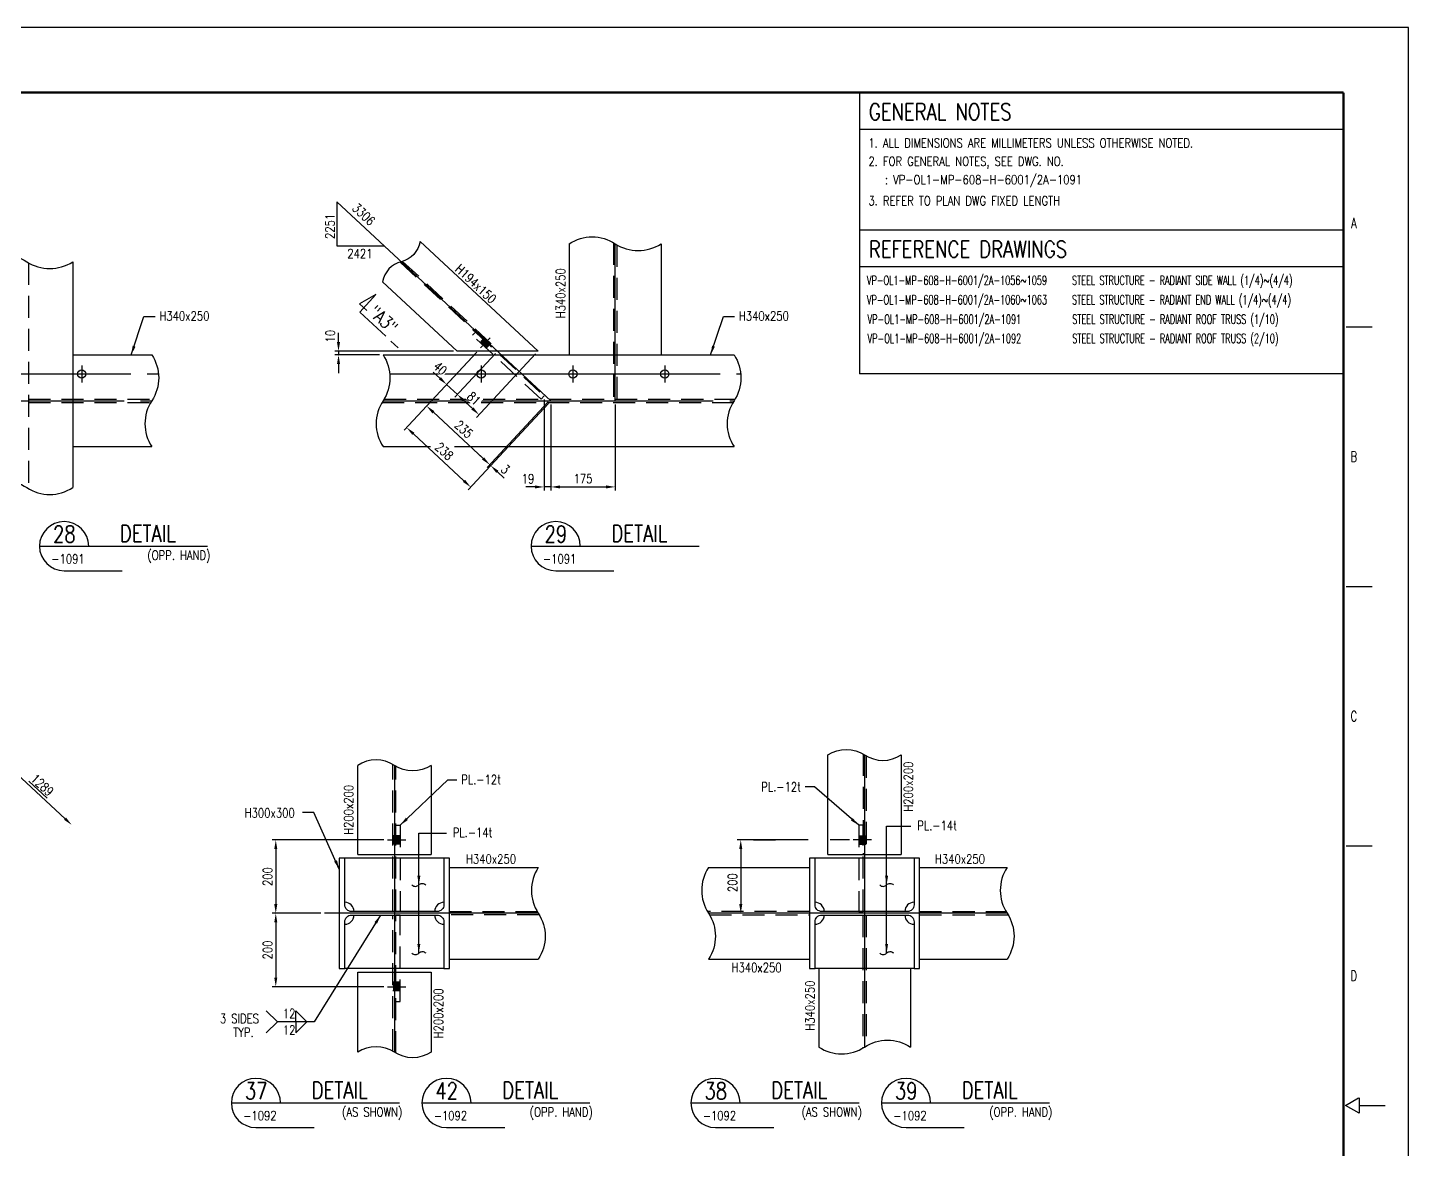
# Model space of a CAD drawing. Header units: millimetres. Extents: x 0 to 232280, y -26939 to 23794.
# Drawn here: x 104566 to 108328, y -24017 to -20961 of the extents above; entities that cross this region are included whole.
import ezdxf
from ezdxf.enums import TextEntityAlignment as Align

# ---------------------------------------------------------------- set-up
doc = ezdxf.new("R2010")
doc.units = ezdxf.units.MM
doc.header["$LTSCALE"] = 30
doc.linetypes.add('JNK-CENTER', pattern=[34, 30, -1.5, 1, -1.5])
doc.linetypes.add('JNK-HIDDEN', pattern=[3, 2, -1])
for name, color, linetype in [('CEN-R', 1, 'JNK-CENTER'), ('CON-C', 4, 'Continuous'), ('CON-G', 3, 'Continuous'), ('CON-W', 7, 'Continuous'), ('CON-Y', 2, 'Continuous'), ('Dim-W', 7, 'Continuous'), ('HID-Y', 2, 'JNK-HIDDEN'), ('STL-OBJT', 7, 'Continuous'), ('TXT-C', 4, 'Continuous'), ('TXT-Y', 2, 'Continuous'), ('TXTT-C', 4, 'Continuous')]:
    doc.layers.add(name, color=color, linetype=linetype)
doc.styles.add('ROMANS', font='ROMANS.shx', dxfattribs={"width": 0.8})
doc.styles.add('SIMPLEX', font='simplex.shx', dxfattribs={"width": 0.8})
doc.dimstyles.new('DIM10', dxfattribs={"dimscale": 10, "dimtxt": 2.5, "dimasz": 2.5, "dimexe": 1, "dimexo": 1, "dimgap": 1, "dimtad": 1, "dimdec": 0, "dimdsep": 46, "dimtxsty": 'SIMPLEX', "dimcen": 0, "dimclrt": 2, "dimadec": 1, "dimazin": 2, "dimtfac": 1, "dimtdec": 0, "dimtix": 1, "dimtmove": 2, "dimatfit": 0, "dimfxl": 0.18, "dimtolj": 1, "dimtzin": 0, "dimarcsym": 0})
doc.dimstyles.new('DIM40', dxfattribs={"dimscale": 40, "dimtxt": 2.5, "dimasz": 2.5, "dimexe": 1, "dimexo": 1, "dimgap": 1, "dimtad": 1, "dimdec": 0, "dimdsep": 46, "dimtxsty": 'SIMPLEX', "dimcen": 0, "dimclrd": 7, "dimclre": 7, "dimclrt": 2, "dimadec": 1, "dimazin": 2, "dimtfac": 1, "dimtdec": 0, "dimtix": 1, "dimtmove": 2, "dimatfit": 2, "dimfxl": 1, "dimtolj": 1, "dimtzin": 0, "dimarcsym": 1})

# ---------------------------------------------------------------- blocks, each defined once
blk = doc.blocks.new('TITLE')
at = {"color": 7}
for p, q in [((841, 594.85), (0, 594.85)), ((841, 0), (841, 594.85)), ((824.02, 513.34), (831.1, 513.34)), ((824.02, 442.6), (831.1, 442.6)), ((824.02, 371.87), (831.1, 371.87)), ((823.88, 301.14), (827.42, 303.26)), ((827.56, 299.02), (823.88, 301.14)), ((827.56, 303.26), (827.56, 299.02)), ((827.56, 301.14), (834.63, 301.14))]:
    blk.add_line(p, q, dxfattribs=at)
at = {"color": 7, "const_width": 0.707}
for points in [[(823.32, 577.17), (27.94, 577.17)], [(823.32, 17.33), (823.32, 577.17)]]:
    blk.add_lwpolyline(points, dxfattribs=at)
at = {"color": 7, "style": 'ROMANS', "width": 0.7}
for s, p in [('A', (826.15, 541.63)), ('B', (826.15, 477.97)), ('C', (826.15, 407.24)), ('D', (826.15, 336.51))]:
    blk.add_text(s, height=2.83, dxfattribs=at).set_placement(p, align=Align.MIDDLE)
blk = doc.blocks.new('SECTITLE')
at = {"layer": 'CON-G'}
for p, q in [((-1.7, 0), (44.1, 0)), ((5, -6.7), (20.86, -6.7))]:
    blk.add_line(p, q, dxfattribs=at)
blk.add_arc((5, 0), 6.7, 0, 270, dxfattribs=at)
at = {"layer": 'CON-C', "style": 'SIMPLEX', "width": 0.8}
for tag, p in [('A', (5.06, 1.04)), ('ELEVATION', (27.83, 1.22))]:
    blk.add_attdef(tag, text='', height=4.5, dxfattribs=at).set_placement(p, align=Align.CENTER)
at = {"layer": 'CON-Y', "style": 'SIMPLEX', "width": 0.8}
blk.add_attdef('H0000-0000', (1.54, -4.72), '', height=2.5, dxfattribs=at)
blk.add_attdef('SCALE', text='', height=2.5, dxfattribs=at).set_placement((44.9, -3.72), align=Align.RIGHT)
blk = doc.blocks.new('SECMARK2')
at = {"layer": 'CON-C'}
blk.add_line((0, 0), (-2.72, 0), dxfattribs=at)
blk.add_lwpolyline([(-4.67, 0), (-14.32, 0), (-14.32, 6.51), (-15.93, 1.64), (-13.23, 1.64)], dxfattribs=at)
at = {"layer": 'CON-C', "style": 'SIMPLEX', "width": 0.8}
blk.add_attdef('TAG', (-12.98, 1.18), '', height=3.5, dxfattribs=at)
blk = doc.blocks.new('*D3680')
at = {"layer": 'DEFPOINTS', "color": 0, "transparency": 16777216}
for p in [(105796.4, -21837.2), (105847.5, -21841.1), (105736.5, -21960.4)]:
    blk.add_point(p, dxfattribs=at)
at = {"layer": 'Dim-W', "color": 7, "linetype": 'ByBlock', "lineweight": -2, "transparency": 16777216}
for p, q in [((105789.6, -21844.6), (105700.4, -21940.5)), ((105840.7, -21848.4), (105729.7, -21967.7)), ((105688.9, -21916.1), (105670.6, -21899.1)), ((105707.2, -21933.2), (105736.5, -21960.4)), ((105754.8, -21977.4), (105773.2, -21994.4))]:
    blk.add_line(p, q, dxfattribs=at)
at = {"layer": 'Dim-W', "color": 7, "transparency": 16777216}
blk.add_solid([(105757.7, -21974.4), (105752, -21980.5), (105736.5, -21960.4)], dxfattribs=at)
at = {"layer": 'Dim-W', "color": 2, "transparency": 16777216, "insert": (105689.8, -21888.7), "char_height": 25, "attachment_point": 5, "rotation": 317.0839, "style": 'SIMPLEX', "bg_fill": 3, "box_fill_scale": 1.1, "bg_fill_color": 256, "bg_fill_true_color": 13158600, "bg_fill_transparency": 0}
blk.add_mtext('\\A1;40', dxfattribs=at)
at = {"layer": 'Dim-W', "color": 7, "transparency": 16777216}
blk.add_solid([(105691.8, -21913.1), (105686.1, -21919.2), (105707.2, -21933.2)], dxfattribs=at)
blk = doc.blocks.new('*D3681')
at = {"layer": 'DEFPOINTS', "color": 0, "transparency": 16777216}
for p in [(105956.4, -21842.4), (105736.5, -21960.4), (105795.6, -22015.3)]:
    blk.add_point(p, dxfattribs=at)
at = {"layer": 'Dim-W', "color": 7, "linetype": 'ByBlock', "lineweight": -2, "transparency": 16777216}
for p, q in [((105949.6, -21849.8), (105788.8, -22022.7)), ((105729.7, -21967.7), (105729.7, -21967.7)), ((105754.8, -21977.4), (105777.3, -21998.3))]:
    blk.add_line(p, q, dxfattribs=at)
at = {"layer": 'Dim-W', "color": 7, "transparency": 16777216}
for points in [[(105757.7, -21974.4), (105752, -21980.5), (105736.5, -21960.4)], [(105780.1, -21995.3), (105774.5, -22001.4), (105795.6, -22015.3)]]:
    blk.add_solid(points, dxfattribs=at)
at = {"layer": 'Dim-W', "color": 2, "transparency": 16777216, "insert": (105781.4, -21971.4), "char_height": 25, "attachment_point": 5, "rotation": 317.0839, "style": 'SIMPLEX', "bg_fill": 3, "box_fill_scale": 1.1, "bg_fill_color": 256, "bg_fill_true_color": 13158600, "bg_fill_transparency": 0}
blk.add_mtext('\\A1;81', dxfattribs=at)
blk = doc.blocks.new('*D3682')
at = {"layer": 'DEFPOINTS', "color": 0, "transparency": 16777216}
for p in [(105796.4, -21837.2), (105991.4, -21977.4), (105772.8, -22212.6)]:
    blk.add_point(p, dxfattribs=at)
at = {"layer": 'Dim-W', "color": 7, "linetype": 'ByBlock', "lineweight": -2, "transparency": 16777216}
for p, q in [((105789.6, -21844.6), (105591.5, -22057.7)), ((105984.6, -21984.8), (105766, -22219.9)), ((105616.6, -22067.4), (105754.5, -22195.6))]:
    blk.add_line(p, q, dxfattribs=at)
at = {"layer": 'Dim-W', "color": 7, "transparency": 16777216}
for points in [[(105619.4, -22064.3), (105613.8, -22070.4), (105598.3, -22050.3)], [(105757.3, -22192.5), (105751.6, -22198.6), (105772.8, -22212.6)]]:
    blk.add_solid(points, dxfattribs=at)
at = {"layer": 'Dim-W', "color": 2, "transparency": 16777216, "insert": (105700.9, -22115), "char_height": 25, "attachment_point": 5, "rotation": 317.0839, "style": 'SIMPLEX', "bg_fill": 3, "box_fill_scale": 1.1, "bg_fill_color": 256, "bg_fill_true_color": 13158600, "bg_fill_transparency": 0}
blk.add_mtext('\\A1;238', dxfattribs=at)
blk = doc.blocks.new('*D3683')
at = {"layer": 'DEFPOINTS', "color": 0, "transparency": 16777216}
for p in [(105652.8, -21991.8), (105991, -21972.9), (105824.8, -22151.7)]:
    blk.add_point(p, dxfattribs=at)
at = {"layer": 'Dim-W', "color": 7, "linetype": 'ByBlock', "lineweight": -2, "transparency": 16777216}
for p, q in [((105646, -21999.1), (105646, -21999.1)), ((105984.2, -21980.3), (105818, -22159)), ((105671.1, -22008.8), (105806.5, -22134.7))]:
    blk.add_line(p, q, dxfattribs=at)
at = {"layer": 'Dim-W', "color": 7, "transparency": 16777216}
for points in [[(105673.9, -22005.7), (105668.2, -22011.8), (105652.8, -21991.8)], [(105809.3, -22131.6), (105803.6, -22137.7), (105824.8, -22151.7)]]:
    blk.add_solid(points, dxfattribs=at)
at = {"layer": 'Dim-W', "color": 2, "transparency": 16777216, "insert": (105754.1, -22055.2), "char_height": 25, "attachment_point": 5, "rotation": 317.0839, "style": 'SIMPLEX', "bg_fill": 3, "box_fill_scale": 1.1, "bg_fill_color": 256, "bg_fill_true_color": 13158600, "bg_fill_transparency": 0}
blk.add_mtext('\\A1;235', dxfattribs=at)
blk = doc.blocks.new('*D3684')
at = {"layer": 'DEFPOINTS', "color": 0, "transparency": 16777216}
for p in [(105824.8, -22151.7), (105827.3, -22154), (105827.3, -22154)]:
    blk.add_point(p, dxfattribs=at)
at = {"layer": 'Dim-W', "color": 7, "linetype": 'ByBlock', "lineweight": -2, "transparency": 16777216}
for p, q in [((105806.5, -22134.7), (105788.2, -22117.6)), ((105824.8, -22151.7), (105827.3, -22154)), ((105818, -22159), (105818, -22159)), ((105820.5, -22161.3), (105820.5, -22161.3)), ((105845.6, -22171), (105863.9, -22188))]:
    blk.add_line(p, q, dxfattribs=at)
at = {"layer": 'Dim-W', "color": 7, "transparency": 16777216}
blk.add_solid([(105809.3, -22131.6), (105803.6, -22137.7), (105824.8, -22151.7)], dxfattribs=at)
at = {"layer": 'Dim-W', "color": 2, "transparency": 16777216, "insert": (105867.5, -22164.3), "char_height": 25, "attachment_point": 5, "rotation": 317.0839, "style": 'SIMPLEX', "bg_fill": 3, "box_fill_scale": 1.1, "bg_fill_color": 256, "bg_fill_true_color": 13158600, "bg_fill_transparency": 0}
blk.add_mtext('\\A1;3', dxfattribs=at)
at = {"layer": 'Dim-W', "color": 7, "transparency": 16777216}
blk.add_solid([(105848.4, -22168), (105842.7, -22174.1), (105827.3, -22154)], dxfattribs=at)
blk = doc.blocks.new('*D3685')
at = {"layer": 'DEFPOINTS', "color": 0, "transparency": 16777216}
for p in [(105991.4, -21977.4), (106166.4, -21977.4), (106166.4, -22212.2)]:
    blk.add_point(p, dxfattribs=at)
at = {"layer": 'Dim-W', "color": 7, "linetype": 'ByBlock', "lineweight": -2, "transparency": 16777216}
for p, q in [((105991.4, -21987.4), (105991.4, -22222.2)), ((106166.4, -21987.4), (106166.4, -22222.2)), ((106016.4, -22212.2), (106141.4, -22212.2))]:
    blk.add_line(p, q, dxfattribs=at)
at = {"layer": 'Dim-W', "color": 7, "transparency": 16777216}
for points in [[(106016.4, -22208), (106016.4, -22216.3), (105991.4, -22212.2)], [(106141.4, -22208), (106141.4, -22216.3), (106166.4, -22212.2)]]:
    blk.add_solid(points, dxfattribs=at)
at = {"layer": 'Dim-W', "color": 2, "transparency": 16777216, "insert": (106078.9, -22189.7), "char_height": 25, "attachment_point": 5, "style": 'SIMPLEX', "bg_fill": 3, "box_fill_scale": 1.1, "bg_fill_color": 256, "bg_fill_true_color": 13158600, "bg_fill_transparency": 0}
blk.add_mtext('\\A1;175', dxfattribs=at)
blk = doc.blocks.new('*D3686')
at = {"layer": 'DEFPOINTS', "color": 0, "transparency": 16777216}
for p in [(105972.7, -21964.2), (105972.7, -22212.2), (105991.4, -22212.2)]:
    blk.add_point(p, dxfattribs=at)
at = {"layer": 'Dim-W', "color": 7, "linetype": 'ByBlock', "lineweight": -2, "transparency": 16777216}
for p, q in [((105972.7, -21974.2), (105972.7, -22222.2)), ((105947.7, -22212.2), (105922.7, -22212.2)), ((105991.4, -22212.2), (105972.7, -22212.2)), ((106016.4, -22212.2), (106041.4, -22212.2))]:
    blk.add_line(p, q, dxfattribs=at)
at = {"layer": 'Dim-W', "color": 7, "transparency": 16777216}
blk.add_solid([(106016.4, -22208), (106016.4, -22216.3), (105991.4, -22212.2)], dxfattribs=at)
at = {"layer": 'Dim-W', "color": 2, "transparency": 16777216, "insert": (105929, -22190), "char_height": 25, "attachment_point": 5, "style": 'SIMPLEX', "bg_fill": 3, "box_fill_scale": 1.1, "bg_fill_color": 256, "bg_fill_true_color": 13158600, "bg_fill_transparency": 0}
blk.add_mtext('\\A1;19', dxfattribs=at)
at = {"layer": 'Dim-W', "color": 7, "transparency": 16777216}
blk.add_solid([(105947.7, -22208), (105947.7, -22216.3), (105972.7, -22212.2)], dxfattribs=at)
blk = doc.blocks.new('*D3615')
at = {"layer": 'DEFPOINTS', "color": 0, "transparency": 16777216}
for p in [(104491.3, -22952.4), (104685.7, -23133.2), (104685.7, -23133.2)]:
    blk.add_point(p, dxfattribs=at)
at = {"layer": 'Dim-W', "color": 0, "lineweight": -2, "transparency": 16777216}
for p, q in [((104498.1, -22945.1), (104498.1, -22945.1)), ((104509.6, -22969.4), (104667.4, -23116.2)), ((104678.9, -23140.5), (104678.9, -23140.5))]:
    blk.add_line(p, q, dxfattribs=at)
at = {"layer": 'Dim-W', "color": 0, "transparency": 16777216}
for points in [[(104512.5, -22966.4), (104506.8, -22972.5), (104491.3, -22952.4)], [(104670.3, -23113.1), (104664.6, -23119.2), (104685.7, -23133.2)]]:
    blk.add_solid(points, dxfattribs=at)
at = {"layer": 'Dim-W', "color": 2, "transparency": 16777216, "insert": (104605.6, -23024.5), "char_height": 25, "attachment_point": 5, "rotation": 317.0839, "style": 'SIMPLEX', "bg_fill": 3, "box_fill_scale": 1.1, "bg_fill_color": 256, "bg_fill_true_color": 13158600, "bg_fill_transparency": 0}
blk.add_mtext('\\A1;{\\L1289}', dxfattribs=at)
blk = doc.blocks.new('*D3604')
at = {"layer": 'DEFPOINTS', "color": 0, "transparency": 16777216}
for p in [(105412.6, -21852.4), (105533.9, -21852.4), (105736.1, -21842.4)]:
    blk.add_point(p, dxfattribs=at)
at = {"layer": 'Dim-W', "color": 0, "lineweight": -2, "transparency": 16777216}
for p, q in [((105412.6, -21817.4), (105412.6, -21792.4)), ((105726.1, -21842.4), (105402.6, -21842.4)), ((105523.9, -21852.4), (105402.6, -21852.4)), ((105412.6, -21842.4), (105412.6, -21852.4)), ((105412.6, -21877.4), (105412.6, -21902.4))]:
    blk.add_line(p, q, dxfattribs=at)
at = {"layer": 'Dim-W', "color": 0, "transparency": 16777216}
blk.add_solid([(105408.4, -21877.4), (105416.8, -21877.4), (105412.6, -21852.4)], dxfattribs=at)
at = {"layer": 'Dim-W', "color": 2, "transparency": 16777216, "insert": (105390.1, -21801.4), "char_height": 25, "attachment_point": 5, "rotation": 90, "style": 'SIMPLEX', "bg_fill": 3, "box_fill_scale": 1.1, "bg_fill_color": 256, "bg_fill_true_color": 13158600, "bg_fill_transparency": 0}
blk.add_mtext('\\A1;10', dxfattribs=at)
at = {"layer": 'Dim-W', "color": 0, "transparency": 16777216}
blk.add_solid([(105408.4, -21817.4), (105416.8, -21817.4), (105412.6, -21842.4)], dxfattribs=at)
blk = doc.blocks.new('*D3606')
at = {"layer": 'DEFPOINTS', "color": 0, "transparency": 16777216}
for p in [(105545.8, -23173.9), (105241.7, -23373.9), (105374.8, -23373.9)]:
    blk.add_point(p, dxfattribs=at)
at = {"layer": 'Dim-W', "color": 0, "lineweight": -2, "transparency": 16777216}
for p, q in [((105535.8, -23173.9), (105231.7, -23173.9)), ((105241.7, -23198.9), (105241.7, -23348.9)), ((105364.8, -23373.9), (105231.7, -23373.9))]:
    blk.add_line(p, q, dxfattribs=at)
at = {"layer": 'Dim-W', "color": 0, "transparency": 16777216}
for points in [[(105237.5, -23198.9), (105245.8, -23198.9), (105241.7, -23173.9)], [(105237.5, -23348.9), (105245.8, -23348.9), (105241.7, -23373.9)]]:
    blk.add_solid(points, dxfattribs=at)
at = {"layer": 'Dim-W', "color": 2, "transparency": 16777216, "insert": (105219.2, -23273.9), "char_height": 25, "attachment_point": 5, "rotation": 90, "style": 'SIMPLEX', "bg_fill": 3, "box_fill_scale": 1.1, "bg_fill_color": 256, "bg_fill_true_color": 13158600, "bg_fill_transparency": 0}
blk.add_mtext('\\A1;200', dxfattribs=at)
blk = doc.blocks.new('*D3607')
at = {"layer": 'DEFPOINTS', "color": 0, "transparency": 16777216}
for p in [(105241.7, -23373.9), (105241.7, -23573.9), (105545.8, -23573.9)]:
    blk.add_point(p, dxfattribs=at)
at = {"layer": 'Dim-W', "color": 0, "lineweight": -2, "transparency": 16777216}
for p, q in [((105241.7, -23398.9), (105241.7, -23548.9)), ((105535.8, -23573.9), (105231.7, -23573.9))]:
    blk.add_line(p, q, dxfattribs=at)
at = {"layer": 'Dim-W', "color": 0, "transparency": 16777216}
for points in [[(105237.5, -23398.9), (105245.8, -23398.9), (105241.7, -23373.9)], [(105237.5, -23548.9), (105245.8, -23548.9), (105241.7, -23573.9)]]:
    blk.add_solid(points, dxfattribs=at)
at = {"layer": 'Dim-W', "color": 2, "transparency": 16777216, "insert": (105219.2, -23473.9), "char_height": 25, "attachment_point": 5, "rotation": 90, "style": 'SIMPLEX', "bg_fill": 3, "box_fill_scale": 1.1, "bg_fill_color": 256, "bg_fill_true_color": 13158600, "bg_fill_transparency": 0}
blk.add_mtext('\\A1;200', dxfattribs=at)
blk = doc.blocks.new('*D3700')
at = {"layer": 'DEFPOINTS', "color": 0, "transparency": 16777216}
for p in [(106815, -23173.9), (106508.6, -23373.9), (106508.6, -23373.9)]:
    blk.add_point(p, dxfattribs=at)
at = {"layer": 'Dim-W', "color": 0, "lineweight": -2, "transparency": 16777216}
for p, q in [((106692.5, -23173.9), (106498.6, -23173.9)), ((106805, -23173.9), (106751.8, -23173.9)), ((106508.6, -23198.9), (106508.6, -23348.9))]:
    blk.add_line(p, q, dxfattribs=at)
at = {"layer": 'Dim-W', "color": 0, "transparency": 16777216}
for points in [[(106504.4, -23198.9), (106512.8, -23198.9), (106508.6, -23173.9)], [(106504.4, -23348.9), (106512.8, -23348.9), (106508.6, -23373.9)]]:
    blk.add_solid(points, dxfattribs=at)
at = {"layer": 'Dim-W', "color": 2, "transparency": 16777216, "insert": (106486.1, -23290.6), "char_height": 25, "attachment_point": 5, "rotation": 90, "style": 'SIMPLEX', "bg_fill": 3, "box_fill_scale": 1.1, "bg_fill_color": 256, "bg_fill_true_color": 13158600, "bg_fill_transparency": 0}
blk.add_mtext('\\A1;200', dxfattribs=at)
blk = doc.blocks.new('_ClosedBlank')
at = {"color": 0, "linetype": 'ByBlock', "lineweight": -2}
for p, q in [((-1, 0.17), (0, 0)), ((-1, 0.17), (-1, -0.17)), ((0, 0), (-1, -0.17))]:
    blk.add_line(p, q, dxfattribs=at)

msp = doc.modelspace()

# ---------------------------------------------------------------- hatches: boundary and pattern name
at = {"layer": 'CON-W'}
h = msp.add_hatch(color=256, dxfattribs=at)
h.paths.add_polyline_path([(105568.84, -23185.94), (105580.84, -23185.94), (105580.84, -23173.94), (105568.84, -23173.94)])
h.paths.add_polyline_path([(105564.84, -23185.94), (105568.84, -23185.94), (105568.84, -23173.94), (105564.84, -23173.94)])
h.paths.add_polyline_path([(105560.84, -23185.94), (105564.84, -23185.94), (105564.84, -23173.94), (105560.84, -23173.94)])
h.paths.add_polyline_path([(105560.84, -23173.94), (105564.84, -23173.94), (105564.84, -23162.94), (105560.84, -23162.94)])
h.paths.add_polyline_path([(105564.84, -23173.94), (105568.84, -23173.94), (105568.84, -23162.94), (105564.84, -23162.94)])
h.paths.add_polyline_path([(105568.84, -23173.94), (105580.84, -23173.94), (105580.84, -23162.94), (105568.84, -23162.94)])
h = msp.add_hatch(color=256, dxfattribs=at)
h.paths.add_polyline_path([(106841.95, -23185.94), (106829.95, -23185.94), (106829.95, -23173.94), (106841.95, -23173.94)])
h.paths.add_polyline_path([(106845.95, -23185.94), (106841.95, -23185.94), (106841.95, -23173.94), (106845.95, -23173.94)])
h.paths.add_polyline_path([(106849.95, -23185.94), (106845.95, -23185.94), (106845.95, -23173.94), (106849.95, -23173.94)])
h.paths.add_polyline_path([(106849.95, -23173.94), (106845.95, -23173.94), (106845.95, -23162.94), (106849.95, -23162.94)])
h.paths.add_polyline_path([(106845.95, -23173.94), (106841.95, -23173.94), (106841.95, -23162.94), (106845.95, -23162.94)])
h.paths.add_polyline_path([(106841.95, -23173.94), (106829.95, -23173.94), (106829.95, -23162.94), (106841.95, -23162.94)])
h = msp.add_hatch(color=256, dxfattribs=at)
h.paths.add_polyline_path([(105568.84, -23561.94), (105580.84, -23561.94), (105580.84, -23573.94), (105568.84, -23573.94)])
h.paths.add_polyline_path([(105564.84, -23561.94), (105568.84, -23561.94), (105568.84, -23573.94), (105564.84, -23573.94)])
h.paths.add_polyline_path([(105560.84, -23561.94), (105564.84, -23561.94), (105564.84, -23573.94), (105560.84, -23573.94)])
h.paths.add_polyline_path([(105560.84, -23573.94), (105564.84, -23573.94), (105564.84, -23584.94), (105560.84, -23584.94)])
h.paths.add_polyline_path([(105564.84, -23573.94), (105568.84, -23573.94), (105568.84, -23584.94), (105564.84, -23584.94)])
h.paths.add_polyline_path([(105568.84, -23573.94), (105580.84, -23573.94), (105580.84, -23584.94), (105568.84, -23584.94)])
at = {"layer": 'Dim-W'}
h = msp.add_hatch(color=256, dxfattribs=at)
h.paths.add_polyline_path([(105806.71, -21826.19), (105815.13, -21834.02), (105823.3, -21825.23), (105814.88, -21817.4)])
h.paths.add_polyline_path([(105806.71, -21826.19), (105814.88, -21817.4), (105806.46, -21809.57), (105798.29, -21818.36)])
h.paths.add_polyline_path([(105814.88, -21817.4), (105816.92, -21815.2), (105808.5, -21807.37), (105806.46, -21809.57)])
h.paths.add_polyline_path([(105816.92, -21815.2), (105818.97, -21813.01), (105810.54, -21805.18), (105808.5, -21807.37)])
h.paths.add_polyline_path([(105825.35, -21823.03), (105827.39, -21820.84), (105818.97, -21813.01), (105816.92, -21815.2)])
msp.add_hatch(color=256, dxfattribs=at).paths.add_polyline_path([(105823.3, -21825.23), (105825.35, -21823.03), (105816.92, -21815.2), (105814.88, -21817.4)])

# ---------------------------------------------------------------- linework, layer by layer
for p, q in [((105296.74, -23669.34), (105296.74, -23639.34)), ((105296.74, -23639.34), (105326.74, -23669.34)), ((105296.74, -23669.34), (105296.74, -23699.34)), ((105296.74, -23699.34), (105326.74, -23669.34))]:
    msp.add_line(p, q)
at = {"layer": 'CEN-R'}
for p, q in [((105408.18, -21435.16), (105991.41, -21977.44)), ((106166.41, -21977.44), (106166.41, -21549.52)), ((105825.78, -21805.68), (105799.9, -21833.51)), ((104712.84, -21881.45), (104712.84, -21927.43)), ((105801.41, -21881.45), (105801.41, -21927.43)), ((106051.41, -21881.45), (106051.41, -21927.43)), ((106301.41, -21881.45), (106301.41, -21927.43)), ((103946.41, -21904.44), (104922.15, -21904.44)), ((105552.09, -21904.44), (106508.51, -21904.44)), ((103928.19, -21977.44), (104903.93, -21977.44)), ((105533.87, -21977.44), (106490.29, -21977.44)), ((106845.95, -22942.19), (106845.95, -23738.28)), ((105564.84, -22971.03), (105564.84, -23752.42)), ((105545.84, -23173.94), (105595.84, -23173.94)), ((106864.95, -23173.94), (106814.95, -23173.94)), ((105957.01, -23373.94), (105374.84, -23373.94)), ((107234.39, -23373.94), (106420.81, -23373.94)), ((105545.84, -23573.94), (105595.84, -23573.94))]:
    msp.add_line(p, q, dxfattribs=at)
at = {"layer": 'CON-C'}
for p, q in [((108150.82, -21137.46), (106831.76, -21137.46)), ((108150.82, -21137.46), (106831.76, -21137.46)), ((106831.76, -21237.46), (108150.82, -21237.46)), ((106831.76, -21511.73), (108150.82, -21511.73)), ((106831.76, -21611.73), (108150.82, -21611.73)), ((108150.82, -21904.41), (106831.76, -21904.41))]:
    msp.add_line(p, q, dxfattribs=at)
at = {"layer": 'CON-G'}
for p, q in [((105634.8, -21543.46), (105956.36, -21842.44)), ((106041.41, -21549.52), (106041.41, -21852.44)), ((106291.41, -21549.52), (106291.41, -21852.44)), ((104688.28, -21598.58), (104688.28, -22214.13)), ((105532.66, -21653.31), (105736.07, -21842.44)), ((104688.28, -21852.44), (104903.93, -21852.44)), ((105533.87, -21852.44), (106490.29, -21852.44)), ((105956.36, -21842.44), (105736.07, -21842.44)), ((104688.28, -22102.44), (104903.93, -22102.44)), ((105533.87, -22102.44), (105663.34, -22102.44)), ((105728.98, -22102.44), (106490.29, -22102.44)), ((106745.95, -23213.94), (106745.95, -22942.19)), ((106945.95, -22942.19), (106945.95, -23213.94)), ((105464.84, -23213.94), (105464.84, -22971.03)), ((105664.84, -22971.03), (105664.84, -23213.94)), ((105699.84, -23223.94), (105429.84, -23223.94)), ((105464.84, -23213.94), (105664.84, -23213.94)), ((105714.84, -23248.94), (105957.01, -23248.94)), ((106420.81, -23248.94), (106695.95, -23248.94)), ((106980.95, -23223.94), (106710.95, -23223.94)), ((106745.95, -23213.94), (106945.95, -23213.94)), ((106995.95, -23248.94), (107234.39, -23248.94)), ((105714.84, -23498.94), (105957.01, -23498.94)), ((106420.81, -23498.94), (106695.95, -23498.94)), ((106995.95, -23498.94), (107234.39, -23498.94)), ((105699.84, -23523.94), (105429.84, -23523.94)), ((105464.84, -23752.42), (105464.84, -23533.94)), ((105464.84, -23533.94), (105664.84, -23533.94)), ((105664.84, -23533.94), (105664.84, -23752.42)), ((106980.95, -23523.94), (106710.95, -23523.94)), ((106720.95, -23523.94), (106720.95, -23738.28)), ((106970.95, -23523.94), (106970.95, -23738.28))]:
    msp.add_line(p, q, dxfattribs=at)
for points in [[(105414.84, -23523.94), (105429.84, -23523.94), (105429.84, -23396.94, -0.4142136), (105447.84, -23378.94), (105681.84, -23378.94, -0.4142136), (105699.84, -23396.94), (105699.84, -23523.94), (105714.84, -23523.94), (105714.84, -23223.94), (105699.84, -23223.94), (105699.84, -23350.94, -0.4142136), (105681.84, -23368.94), (105447.84, -23368.94, -0.4142136), (105429.84, -23350.94), (105429.84, -23223.94), (105414.84, -23223.94)], [(106695.95, -23523.94), (106710.95, -23523.94), (106710.95, -23396.94, -0.4142136), (106728.95, -23378.94), (106962.95, -23378.94, -0.4142136), (106980.95, -23396.94), (106980.95, -23523.94), (106995.95, -23523.94), (106995.95, -23223.94), (106980.95, -23223.94), (106980.95, -23350.94, -0.4142136), (106962.95, -23368.94), (106728.95, -23368.94, -0.4142136), (106710.95, -23350.94), (106710.95, -23223.94), (106695.95, -23223.94)]]:
    msp.add_lwpolyline(points, format="xyb", close=True, dxfattribs=at)
for centre in [(104712.84, -21904.44), (105801.41, -21904.44), (106051.41, -21904.44), (106301.41, -21904.44)]:
    msp.add_circle(centre, 11.5, dxfattribs=at)
for centre, start, end in [((105429.84, -23368.94), 0, 90), ((105699.84, -23368.94), 90, 180), ((106710.95, -23368.94), 0, 90), ((106980.95, -23368.94), 90, 180), ((105429.84, -23378.94), 270, 0), ((105699.84, -23378.94), 180, 270), ((106980.95, -23378.94), 180, 270)]:
    msp.add_arc(centre, 25, start, end, dxfattribs=at)
at = {"layer": 'CON-W'}
for p, q in [((105408.18, -21435.16), (105408.18, -21555.2)), ((105408.18, -21555.2), (105537.28, -21555.2)), ((105710.37, -23009.82), (105735.37, -23009.82)), ((106709.36, -23029.73), (106684.36, -23029.73)), ((105215.95, -23639.34), (105245.95, -23669.34)), ((105245.95, -23669.34), (105215.95, -23699.34)), ((105345.95, -23669.34), (105245.95, -23669.34))]:
    msp.add_line(p, q, dxfattribs=at)
for points in [[(105634.8, -21543.46, -0.2992863), (105583.73, -21598.39, 0.2992863), (105532.66, -21653.31)], [(106041.41, -21549.52, -0.2992863), (106166.41, -21549.52, 0.2992863), (106291.41, -21549.52)], [(104438.28, -21598.58, -0.2992863), (104563.28, -21598.58, 0.2992863), (104688.28, -21598.58)], [(104903.93, -21852.44, -0.2992863), (104903.93, -21977.44, 0.2992863), (104903.93, -22102.44)], [(105533.87, -21852.44, -0.2992863), (105533.87, -21977.44, 0.2992863), (105533.87, -22102.44)], [(106490.29, -21852.44, -0.2992863), (106490.29, -21977.44, 0.2992863), (106490.29, -22102.44)], [(104438.28, -22214.13, -0.2992863), (104563.28, -22214.13, 0.2992863), (104688.28, -22214.13)], [(106745.95, -22942.19, -0.2992863), (106845.95, -22942.19, 0.2992863), (106945.95, -22942.19)], [(105664.84, -22971.03, -0.2992863), (105564.84, -22971.03, 0.2992863), (105464.84, -22971.03)], [(105957.01, -23248.94, 0.2992863), (105957.01, -23373.94, -0.2992863), (105957.01, -23498.94)], [(106420.81, -23248.94, 0.2992863), (106420.81, -23373.94, -0.2992863), (106420.81, -23498.94)], [(107234.39, -23248.94, 0.2992863), (107234.39, -23373.94, -0.2992863), (107234.39, -23498.94)], [(105664.84, -23752.42, -0.2992863), (105564.84, -23752.42, 0.2992863), (105464.84, -23752.42)], [(106720.95, -23738.28, 0.2992863), (106845.95, -23738.28, -0.2992863), (106970.95, -23738.28)]]:
    msp.add_lwpolyline(points, format="xyb", dxfattribs=at)
at = {"layer": 'Dim-W', "ltscale": 0.5}
for points in [[(106905.94, -23482.25), (106905.94, -23136.44), (106972.43, -23136.44)], [(105631.5, -23482.25), (105631.5, -23155.31), (105706.72, -23155.31)]]:
    msp.add_lwpolyline(points, dxfattribs=at)
for points in [[(105612.72, -23296.79, 0.4142136), (105631.5, -23296.53, -0.4142136), (105650.27, -23296.27)], [(106887.17, -23296.79, 0.4142136), (106905.94, -23296.53, -0.4142136), (106924.72, -23296.27)], [(105612.72, -23482.51, 0.4142136), (105631.5, -23482.25, -0.4142136), (105650.27, -23481.99)], [(106887.17, -23482.51, 0.4142136), (106905.94, -23482.25, -0.4142136), (106924.72, -23481.99)]]:
    msp.add_lwpolyline(points, format="xyb", dxfattribs=at)
at = {"layer": 'HID-Y'}
for p, q in [((106161.91, -21546.71), (106161.91, -21972.94)), ((106170.91, -21552.33), (106170.91, -21972.94)), ((104567.78, -21601.39), (104567.78, -22216.94)), ((105580.33, -21599.31), (105841.81, -21842.44)), ((105587.14, -21597.46), (105850.62, -21842.44)), ((105810.54, -21805.18), (105798.29, -21818.36)), ((105827.39, -21820.84), (105815.13, -21834.02)), ((104567.78, -21972.94), (104906.74, -21972.94)), ((104567.78, -21981.94), (104901.12, -21981.94)), ((105531.06, -21981.94), (106487.48, -21981.94)), ((105536.68, -21972.94), (106493.1, -21972.94)), ((106841.95, -22939.71), (106841.95, -23213.94)), ((106849.95, -22944.68), (106849.95, -23213.94)), ((105560.84, -23368.94), (105560.84, -22968.54)), ((105568.84, -23368.94), (105568.84, -22973.51)), ((105568.84, -23133.94), (105580.84, -23133.94)), ((105580.84, -23133.94), (105580.84, -23368.94)), ((105580.84, -23162.94), (105560.84, -23162.94)), ((106829.95, -23162.94), (106849.95, -23162.94)), ((105580.84, -23185.94), (105560.84, -23185.94)), ((106829.95, -23185.94), (106849.95, -23185.94)), ((105560.84, -23749.94), (105560.84, -23378.94)), ((105580.84, -23368.94), (105568.84, -23368.94)), ((105568.84, -23754.91), (105568.84, -23378.94)), ((105580.84, -23378.94), (105568.84, -23378.94)), ((105580.84, -23613.94), (105580.84, -23378.94)), ((105714.84, -23369.44), (105954.2, -23369.44)), ((105959.82, -23378.44), (105714.84, -23378.44)), ((106695.95, -23369.44), (106418, -23369.44)), ((106423.62, -23378.44), (106695.95, -23378.44)), ((106841.45, -23378.94), (106841.45, -23741.09)), ((106850.45, -23378.94), (106850.45, -23735.46)), ((106995.95, -23369.44), (107231.58, -23369.44)), ((106995.95, -23378.44), (107237.2, -23378.44)), ((105580.84, -23561.94), (105560.84, -23561.94)), ((105580.84, -23584.94), (105560.84, -23584.94)), ((105568.84, -23613.94), (105580.84, -23613.94))]:
    msp.add_line(p, q, dxfattribs=at)
for points in [[(105972.72, -21964.15), (105964.54, -21972.94), (105777.42, -21798.95), (105785.59, -21790.16)], [(106829.95, -23368.94), (106841.95, -23368.94), (106841.95, -23133.94), (106829.95, -23133.94)]]:
    msp.add_lwpolyline(points, close=True, dxfattribs=at)
at = {"layer": 'STL-OBJT'}
for p, q in [((104882.53, -21747.74), (104912.99, -21747.74)), ((106461.23, -21747.74), (106491.69, -21747.74)), ((105344.97, -23098.93), (105314.51, -23098.93))]:
    msp.add_line(p, q, dxfattribs=at)
at = {"layer": 'TXTT-C'}
msp.add_line((106831.76, -21137.46), (106831.76, -21904.41), dxfattribs=at)

# ---------------------------------------------------------------- block references
at = {"linetype": 'ByBlock', "xscale": 9.999999998999984, "yscale": 9.999999998999984, "zscale": 9.999999998999984}
msp.add_blockref('TITLE', (99917.65, -26909.16), dxfattribs=at)
at = {"layer": 'CON-W'}
ref = msp.add_blockref('SECMARK2', (105575.3, -21833.29), dxfattribs=dict(at, xscale=9.99999999999885, yscale=9.99999999999885, zscale=10, rotation=317.0839013647358))
ref.add_attrib('TAG', '"A3"', (105492.47, -21740.16), dxfattribs={"layer": 'CON-C', "height": 35, "rotation": 317.0839, "style": 'SIMPLEX', "width": 0.8})
at = {"layer": 'Dim-W', "xscale": 10, "yscale": 10, "zscale": 10}
for p, values in [((104614.91, -22373.55), {'H0000-0000': '-1091', 'A': '28', 'ELEVATION': 'DETAIL', 'SCALE': '(OPP. HAND)'}), ((105954.41, -22373.55), {'H0000-0000': '-1091', 'A': '29', 'ELEVATION': 'DETAIL'}), ((105137.67, -23890.72), {'H0000-0000': '-1092', 'A': '37', 'ELEVATION': 'DETAIL', 'SCALE': '(AS SHOWN)'}), ((105656.74, -23890.72), {'H0000-0000': '-1092', 'A': '42', 'ELEVATION': 'DETAIL', 'SCALE': '(OPP. HAND)'}), ((106389.8, -23890.72), {'H0000-0000': '-1092', 'A': '38', 'ELEVATION': 'DETAIL', 'SCALE': '(AS SHOWN)'}), ((106908.87, -23890.72), {'H0000-0000': '-1092', 'A': '39', 'ELEVATION': 'DETAIL', 'SCALE': '(OPP. HAND)'})]:
    msp.add_blockref('SECTITLE', p, dxfattribs=at).add_auto_attribs(values)

# ---------------------------------------------------------------- texts
at = {"layer": 'CON-W', "color": 2, "style": 'SIMPLEX', "width": 0.8}
for p in [(105260.91, -23659.34), (105260.91, -23704.34)]:
    msp.add_text('12', height=25, dxfattribs=at).set_placement(p)
at = {"layer": 'CON-Y', "style": 'SIMPLEX', "width": 0.8}
for s, rotation, p in [('3306', 317.0839, (105447.74, -21455.4)), ('2251', 90, (105401.86, -21536.48))]:
    msp.add_text(s, height=25, rotation=rotation, dxfattribs=at).set_placement(p)
for s, p in [('2421', (105436.72, -21588.86)), ('H340x250', (104924.76, -21758.88)), ('H340x250', (106503.47, -21758.88)), ('H300x300', (105157.02, -23112.79))]:
    msp.add_text(s, height=25, dxfattribs=at).set_placement(p)
for p in [(107043.63, -23147.36), (105777.92, -23166.23)]:
    msp.add_text('PL.-14t', height=25, dxfattribs=at).set_placement(p, align=Align.CENTER)
at = {"layer": 'TXT-C', "style": 'SIMPLEX', "width": 0.8}
for s, p in [('GENERAL NOTES', (106857.63, -21212.46)), ('REFERENCE DRAWINGS', (106857.63, -21586.73))]:
    msp.add_text(s, height=45, dxfattribs=at).set_placement(p)
at = {"layer": 'TXT-Y', "style": 'SIMPLEX'}
for s, width, p in [('1. ALL DIMENSIONS ARE MILLIMETERS UNLESS OTHERWISE NOTED.', 0.8, (106856.51, -21287.46)), ('2. FOR GENERAL NOTES, SEE DWG. NO.', 0.8, (106856.51, -21337.46)), ('   : VP-OL1-MP-608-H-6001/2A-1091', 0.8, (106856.51, -21387.46)), ('3. REFER TO PLAN DWG FIXED LENGTH', 0.8, (106856.51, -21444.98)), ('VP-OL1-MP-608-H-6001/2A-1056~1059', 0.65, (106852.2, -21661.73)), ('STEEL STRUCTURE - RADIANT SIDE WALL (1/4)~(4/4)', 0.65, (107411.06, -21661.73)), ('VP-OL1-MP-608-H-6001/2A-1060~1063', 0.65, (106852.2, -21714.68)), ('STEEL STRUCTURE - RADIANT END WALL (1/4)~(4/4)', 0.65, (107411.06, -21714.68)), ('VP-OL1-MP-608-H-6001/2A-1091', 0.65, (106854.26, -21767.63)), ('STEEL STRUCTURE - RADIANT ROOF TRUSS (1/10) ', 0.65, (107411.76, -21767.63)), ('VP-OL1-MP-608-H-6001/2A-1092', 0.65, (106854.26, -21820)), ('STEEL STRUCTURE - RADIANT ROOF TRUSS (2/10) ', 0.65, (107411.76, -21820)), ('H340x250', 0.8, (105760.04, -23238.66)), ('H340x250', 0.8, (107037.74, -23238.66)), ('H340x250', 0.8, (106483.6, -23534.23))]:
    msp.add_text(s, height=25, dxfattribs=dict(at, width=width)).set_placement(p)
at = {"layer": 'TXT-Y', "style": 'SIMPLEX', "width": 0.8}
for s, rotation, p in [('H194x150', 317.0839, (105728.38, -21621.57)), ('H340x250', 90, (106030.17, -21752.64)), ('H200x200', 90, (106977.66, -23096.93)), ('H200x200', 90, (105697.49, -23714.81)), ('H340x250', 90, (106709.71, -23693.55))]:
    msp.add_text(s, height=25, rotation=rotation, dxfattribs=at).set_placement(p)
for p in [(105801.19, -23021.91), (106618.54, -23041.82)]:
    msp.add_text('PL.-12t', height=25, dxfattribs=at).set_placement(p, align=Align.CENTER)
for s, p in [('3 SIDES', (105089.54, -23660.76)), ('TYP.', (105125.84, -23698.23))]:
    msp.add_text(s, height=25, dxfattribs=at).set_placement(p, align=Align.MIDDLE_LEFT)

# ---------------------------------------------------------------- leaders
at = {"layer": 'CON-G'}
msp.add_leader([(105414.84, -23253.94), (105344.97, -23098.93)], dimstyle='DIM40', override={"dimscale": 10, "dimgap": 1, "dimtad": 0, "dimtix": 0, "dimtfill": 1}, dxfattribs=at)
at = {"layer": 'CON-W'}
for points in [[(105580.84, -23133.94), (105710.37, -23009.82)], [(106829.95, -23133.94), (106709.36, -23029.73)]]:
    msp.add_leader(points, dimstyle='DIM40', override={"dimscale": 10, "dimtix": 0, "dimtfill": 1}, dxfattribs=at)
for points in [[(106905.94, -23296.53), (106905.94, -23136.44)], [(105631.5, -23296.53), (105631.5, -23155.31)], [(105631.5, -23482.25), (105631.5, -23283.32)], [(106905.94, -23482.25), (106905.94, -23283.32)]]:
    msp.add_leader(points, dimstyle='DIM10', dxfattribs=at)
at = {"layer": 'Dim-W'}
for points in [[(104847.72, -21852.44), (104882.53, -21747.74)], [(106426.42, -21852.44), (106461.23, -21747.74)]]:
    msp.add_leader(points, dimstyle='DIM40', override={"dimscale": 10, "dimgap": 1, "dimtad": 0, "dimtfill": 1}, dxfattribs=at)

# ---------------------------------------------------------------- next in the draw order: dimensions: what is measured, and where the dimension line sits
for base, p1, p2, angle, dimstyle, override, picture, middle in [((105736.54, -21960.4), (105796.43, -21837.25), (105847.47, -21841.1), 317.0839, 'DIM40', {"dimscale": 10, "dimtix": 0, "dimtfill": 1}, '*D3680', (105689.78, -21888.65)), ((106508.59, -23373.94), (106814.95, -23173.94), (106508.59, -23373.94), 90, 'DIM10', {"dimblk2": 'ClosedBlank', "dimtix": 0, "dimatfit": 2, "dimtfill": 1}, '*D3700', (106486.09, -23290.65))]:
    dim = msp.add_linear_dim(base=base, p1=p1, p2=p2, angle=angle, dimstyle=dimstyle, override=override, dxfattribs=at)
    dim.commit()
    dim.dimension.update_dxf_attribs({"geometry": picture, "text_midpoint": middle, "dimtype": 160})
dim = msp.add_linear_dim(base=(104685.75, -23133.18), p1=(104491.32, -22952.4), p2=(104685.75, -23133.18), angle=137.0839, text='{\\L1289}', dimstyle='DIM10', override={"dimtix": 0, "dimatfit": 2, "dimtfill": 1}, dxfattribs=at)
dim.commit()
dim.dimension.update_dxf_attribs({"geometry": '*D3615', "text_midpoint": (104605.56, -23024.48)})
dim = msp.add_linear_dim(base=(105241.68, -23373.94), p1=(105545.84, -23173.94), p2=(105374.84, -23373.94), angle=90, dimstyle='DIM10', override={"dimtix": 0, "dimatfit": 2, "dimtfill": 1}, dxfattribs=at)
dim.commit()
dim.dimension.update_dxf_attribs({"geometry": '*D3606', "text_midpoint": (105219.18, -23273.94)})

# ---------------------------------------------------------------- next in the draw order: linework, layer by layer
at = {"layer": 'CON-G'}
msp.add_arc((106710.95, -23378.94), 25, 270, 0, dxfattribs=at)
at = {"layer": 'Dim-W'}
msp.add_line((106543.5, -23173.94), (106602.81, -23173.94), dxfattribs=at)

# ---------------------------------------------------------------- next in the draw order: texts
at = {"layer": 'TXT-Y', "style": 'SIMPLEX', "width": 0.8}
msp.add_text('H200x200', height=25, rotation=90, dxfattribs=at).set_placement((105452.79, -23160.1))

# ---------------------------------------------------------------- next in the draw order: dimensions: what is measured, and where the dimension line sits
at = {"layer": 'Dim-W'}
for base, p1, p2, angle, dimstyle, override, picture, middle in [((105795.61, -22015.33), (105736.54, -21960.4), (105956.36, -21842.44), 317.0839, 'DIM40', {"dimscale": 10, "dimtix": 0, "dimtfill": 1}, '*D3681', (105781.4, -21971.39)), ((105241.68, -23573.94), (105241.68, -23373.94), (105545.84, -23573.94), 90, 'DIM10', {"dimtix": 0, "dimatfit": 2, "dimtfill": 1}, '*D3607', (105219.18, -23473.94))]:
    dim = msp.add_linear_dim(base=base, p1=p1, p2=p2, angle=angle, dimstyle=dimstyle, override=override, dxfattribs=at)
    dim.commit()
    dim.dimension.update_dxf_attribs({"geometry": picture, "text_midpoint": middle})

# ---------------------------------------------------------------- next in the draw order: dimensions: what is measured, and where the dimension line sits
dim = msp.add_linear_dim(base=(105772.79, -22212.58), p1=(105796.43, -21837.25), p2=(105991.41, -21977.44), angle=317.0839, dimstyle='DIM40', override={"dimscale": 10, "dimtix": 0, "dimtfill": 1}, dxfattribs=at)
dim.commit()
dim.dimension.update_dxf_attribs({"geometry": '*D3682', "text_midpoint": (105700.86, -22114.98)})

# ---------------------------------------------------------------- next in the draw order: leaders
at = {"layer": 'CON-W'}
msp.add_leader([(105527.38, -23378.94), (105345.95, -23669.34)], dimstyle='DIM10', dxfattribs=at)

# ---------------------------------------------------------------- next in the draw order: dimensions: what is measured, and where the dimension line sits
at = {"layer": 'Dim-W'}
dim = msp.add_linear_dim(base=(105412.59, -21852.44), p1=(105736.07, -21842.44), p2=(105533.87, -21852.44), angle=90, dimstyle='DIM10', override={"dimatfit": 2, "dimtfill": 1}, dxfattribs=at)
dim.commit()
dim.dimension.update_dxf_attribs({"geometry": '*D3604', "text_midpoint": (105390.09, -21801.44), "dimtype": 160})
dim = msp.add_linear_dim(base=(105824.78, -22151.69), p1=(105652.77, -21991.75), p2=(105990.98, -21972.94), angle=317.0839, dimstyle='DIM40', override={"dimscale": 10, "dimtix": 0, "dimtfill": 1}, dxfattribs=at)
dim.commit()
dim.dimension.update_dxf_attribs({"geometry": '*D3683', "text_midpoint": (105754.1, -22055.24)})

# ---------------------------------------------------------------- next in the draw order: dimensions: what is measured, and where the dimension line sits
dim = msp.add_linear_dim(base=(106166.41, -22212.17), p1=(105991.41, -21977.44), p2=(106166.41, -21977.44), dimstyle='DIM40', override={"dimscale": 10, "dimtix": 0, "dimtfill": 1}, dxfattribs=at)
dim.commit()
dim.dimension.update_dxf_attribs({"geometry": '*D3685', "text_midpoint": (106078.91, -22189.67)})
dim = msp.add_linear_dim(base=(105827.26, -22153.99), p1=(105824.78, -22151.69), p2=(105827.26, -22153.99), angle=317.0839, dimstyle='DIM40', override={"dimscale": 10, "dimtix": 0, "dimtfill": 1}, dxfattribs=at)
dim.commit()
dim.dimension.update_dxf_attribs({"geometry": '*D3684', "text_midpoint": (105867.46, -22164.28), "dimtype": 160})

# ---------------------------------------------------------------- next in the draw order: dimensions: what is measured, and where the dimension line sits
dim = msp.add_linear_dim(base=(105972.72, -22212.17), p1=(105991.41, -22212.17), p2=(105972.72, -21964.15), dimstyle='DIM40', override={"dimscale": 10, "dimtix": 0, "dimtfill": 1}, dxfattribs=at)
dim.commit()
dim.dimension.update_dxf_attribs({"geometry": '*D3686', "text_midpoint": (105928.98, -22190.03), "dimtype": 160})

doc.saveas('drawing.dxf')
